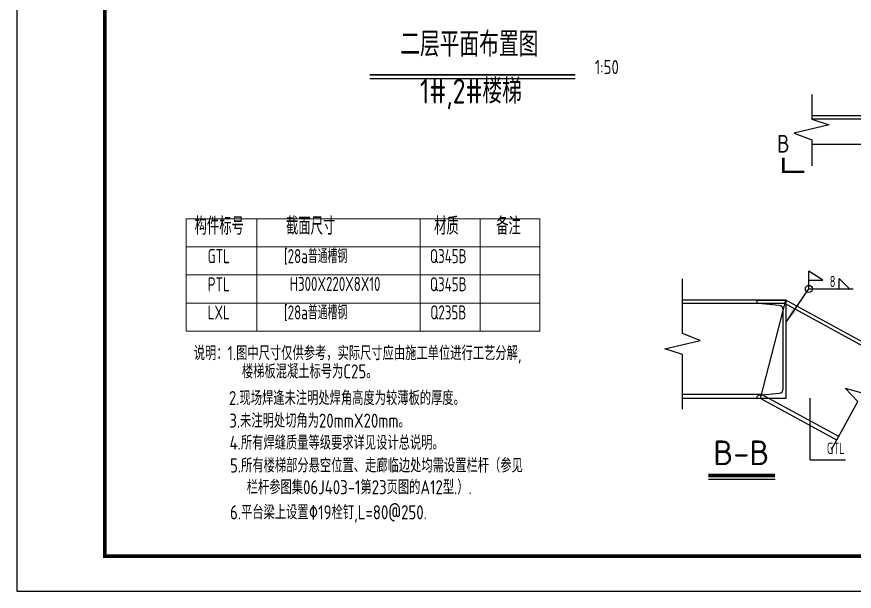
# Model space of a CAD drawing. Extents: x 177291 to 1288761, y 177638 to 322898.
# Drawn here: x 686068 to 697957, y 219960 to 228124 of the extents above; entities that cross this region are included whole.
import ezdxf
from ezdxf.enums import TextEntityAlignment as Align

# ---------------------------------------------------------------- set-up
doc = ezdxf.new("R2010")
doc.units = 0
doc.header["$LTSCALE"] = 1000
for name, color, linetype in [('GL', 150, 'Continuous'), ('NUM', 7, 'Continuous'), ('PUB_TEXT', 7, 'Continuous'), ('PUB_TITLE', 4, 'Continuous'), ('STPM_RBEAM_NUM', 7, 'Continuous'), ('TEXT', 7, 'Continuous'), ('THIN', 7, 'Continuous'), ('WELD', 7, 'Continuous'), ('YCX', 90, 'Continuous'), ('型钢', 6, 'Continuous'), ('引出线', 3, 'Continuous')]:
    doc.layers.add(name, color=color, linetype=linetype)
doc.layers.add('S-OTHR-THIN', color=7, linetype='Continuous', lineweight=18)
doc.layers.add('螺栓', color=15, linetype='Continuous', lineweight=18)
doc.styles.get("Standard").update_dxf_attribs({"font": 'gbenor.shx', "bigfont": 'gbcbig.shx'})
doc.styles.add('TSSD_Label', font='tssdeng.shx', dxfattribs={"width": 0.7, "bigfont": 'hztxt.shx'})
doc.styles.add('TSSD_Norm', font='tssdeng.shx', dxfattribs={"bigfont": 'hztxt.shx'})
doc.dimstyles.new('TSSD_LEADER_STYLE_200.0', dxfattribs={"dimtxt": 0.18, "dimasz": 200, "dimexe": 0.18, "dimexo": 0.0625, "dimgap": 0.09, "dimtad": 0, "dimtih": 1, "dimtoh": 1, "dimdec": 4, "dimzin": 0, "dimdsep": 46, "dimtxsty": 'Standard', "dimcen": 0.09, "dimadec": 0, "dimazin": 0, "dimtfac": 1, "dimtdec": 4, "dimtofl": 0, "dimtmove": 0, "dimatfit": 3, "dimfxl": 1, "dimtolj": 1, "dimtzin": 0, "dimarcsym": 0})

# ---------------------------------------------------------------- blocks, each defined once
blk = doc.blocks.new('_WELD001')
at = {"linetype": 'ByBlock'}
h = blk.add_hatch(color=0, dxfattribs=at)
h.paths.add_polyline_path([(0.8, 0.5), (0, 1), (0, 0.5)], flags=16)
edge = h.paths.add_edge_path()
edge.add_line((0.8, 0.5), (0, 1))
edge.add_line((0, 0.5), (0.8, 0.5))
edge.add_line((0, 0), (0, 1))
at = {"color": 0, "linetype": 'ByBlock'}
for p, q in [((0, 0), (0, 1)), ((0.8, 0.5), (0, 1)), ((0, 0.5), (0.8, 0.5))]:
    blk.add_line(p, q, dxfattribs=at)
blk = doc.blocks.new('_WELD003')
at = {"color": 0, "linetype": 'ByBlock'}
blk.add_circle((0, 0), 0.5, dxfattribs=at)
blk = doc.blocks.new('_WELD004')
at = {"color": 0, "linetype": 'ByBlock'}
for p, q in [((0, 1), (1, 0)), ((0, 0), (0, 1))]:
    blk.add_line(p, q, dxfattribs=at)

msp = doc.modelspace()

# ---------------------------------------------------------------- linework, layer by layer
at = {"layer": 'GL'}
for p, q in [((700151.71, 226716.8), (697353.61, 226716.8)), ((700151.71, 226666.8), (697353.61, 226666.8)), ((700151.71, 226306.8), (697353.61, 226306.8)), ((696985.71, 224097.96), (695519.94, 224097.96)), ((696972.91, 224047.96), (695519.94, 224047.96)), ((696627.47, 222697.96), (696985.71, 224097.96)), ((698356.71, 223290.16), (696972.91, 224047.96)), ((698380.73, 223334.02), (696985.71, 224097.96)), ((696642.83, 222757.96), (695519.94, 222757.96)), ((696627.47, 222697.96), (695519.94, 222697.96)), ((697708.29, 222106.08), (696627.47, 222697.96)), ((697737.11, 222158.71), (696642.83, 222757.96))]:
    msp.add_line(p, q, dxfattribs=at)
for points in [[(697353.61, 227016.8), (697353.61, 226716.8), (697353.61, 226669.8), (697603.61, 226589.8), (697104.23, 226471.49), (697353.61, 226373.8), (697353.61, 226306.8), (697353.61, 226006.8)], [(695519.94, 222547.96), (695519.94, 222847.96), (695519.94, 223324.96), (695269.94, 223404.96), (695769.32, 223523.27), (695519.94, 223620.96), (695519.94, 224097.96), (695519.94, 224397.96)], [(697636.24, 221974.52), (697780.33, 222237.65), (698009.44, 222656.02), (697828.6, 222846.27), (698323.42, 222710.19), (698151.62, 222915.64), (698380.73, 223334.02), (698524.82, 223597.15)]]:
    msp.add_lwpolyline(points, dxfattribs=at)
at = {"layer": 'NUM'}
for points, const_width in [([(691078.84, 227297.84), (693997.51, 227297.84)], 25), ([(695886.56, 221604.49), (696834.25, 221604.49)], 50)]:
    msp.add_lwpolyline(points, dxfattribs=dict(at, const_width=const_width))
msp.add_lwpolyline([(691078.84, 227247.84), (693997.51, 227247.84)], dxfattribs=at)
at = {"layer": 'PUB_TITLE'}
msp.add_lwpolyline([(686068.26, 219960.27), (715768.26, 219960.27), (715768.26, 240960.27), (686068.26, 240960.27)], close=True, dxfattribs=at)
at = {"layer": 'PUB_TITLE', "const_width": 50}
msp.add_lwpolyline([(687318.26, 220460.27), (715268.26, 220460.27), (715268.26, 240460.27), (687318.26, 240460.27)], close=True, dxfattribs=at)
at = {"layer": 'THIN'}
msp.add_lwpolyline([(695886.56, 221554.49), (696834.25, 221554.49)], dxfattribs=at)
at = {"layer": 'WELD'}
msp.add_line((697313.41, 224256.43), (697941.6, 224256.43), dxfattribs=at)
at = {"layer": '型钢'}
msp.add_lwpolyline([(696985.71, 223397.96), (696985.71, 222697.96), (696575.71, 222697.96), (696575.71, 222713.55, -0.38531359), (696603.85, 222744.65), (696891.93, 222773.45, 0.38531359), (696948.21, 222835.64), (696948.21, 223960.27, 0.38531359), (696891.93, 224022.46), (696603.85, 224051.27, -0.38531359), (696575.71, 224082.36), (696575.71, 224097.96), (696985.71, 224097.96)], format="xyb", close=True, dxfattribs=at)
at = {"layer": '引出线'}
for q in [(697329.65, 222702.09), (697834, 221828.82)]:
    msp.add_line((697329.65, 221828.82), q, dxfattribs=at)
at = {"layer": '引出线', "const_width": 35}
msp.add_lwpolyline([(697251.03, 225919.03), (696951.03, 225919.03), (696951.03, 226119.03)], dxfattribs=at)
at = {"layer": '螺栓'}
for p, q in [((688475.54, 225254.25), (693492.2, 225254.25)), ((688475.54, 225254.25), (688475.54, 223654.25)), ((689475.54, 225254.25), (689475.54, 223654.25)), ((691794.05, 225254.25), (691794.05, 223654.25)), ((692646.47, 225254.25), (692646.47, 223654.25)), ((693492.2, 225254.25), (693492.2, 223654.25)), ((688475.54, 224854.25), (693492.2, 224854.25)), ((688475.54, 224454.25), (693492.2, 224454.25)), ((688475.54, 224054.25), (693492.2, 224054.25)), ((688475.54, 223654.25), (693492.2, 223654.25))]:
    msp.add_line(p, q, dxfattribs=at)

# ---------------------------------------------------------------- block references
at = {"layer": 'WELD'}
for name, p, xscale, yscale, zscale in [('_WELD001', (697313.41, 224256.43), 250, 250, 250), ('_WELD004', (697741.6, 224256.43), 150, 150, 150), ('_WELD003', (697313.41, 224256.43), 100, 100, 100)]:
    msp.add_blockref(name, p, dxfattribs=dict(at, xscale=xscale, yscale=yscale, zscale=zscale))

# ---------------------------------------------------------------- texts
at = {"layer": 'NUM', "style": 'TSSD_Norm', "width": 0.8}
for s, height, p in [(' 二层平面布置图', 350, (691342.63, 227452.7)), ('1:50', 200, (694274.03, 227247.84)), ('1#,2#楼梯', 350, (691791.93, 226785.69))]:
    msp.add_text(s, height=height, dxfattribs=at).set_placement(p, align=Align.BOTTOM_LEFT)
at = {"layer": 'PUB_TEXT'}
msp.add_text('B', height=250, dxfattribs=at).set_placement((696951.03, 226319.03), align=Align.MIDDLE_CENTER)
at = {"layer": 'S-OTHR-THIN', "style": 'TSSD_Norm', "width": 0.8}
for s, p in [('说明：1.图中尺寸仅供参考，实际尺寸应由施工单位进行工艺分解,', (688581.09, 223243.78)), ('楼梯板混凝土标号为C25。', (689264.32, 222983.69)), ('2.现场焊逢未注明处焊角高度为较薄板的厚度。', (689080.91, 222605.38)), ('3.未注明处切角为20mmX20mm。', (689086.25, 222284.21)), ('4.所有焊缝质量等级要求详见设计总说明。', (689090.38, 221970.61)), ('5.所有楼梯部分悬空位置、走廊临边处均需设置栏杆（参见', (689096.4, 221647.44)), ('栏杆参图集06J403-1第23页图的A12型.）.', (689332.68, 221338.59)), ('6.平台梁上设置%%13019栓钉,L=80@250.', (689096.4, 220981.9))]:
    msp.add_text(s, height=200, dxfattribs=at).set_placement(p)
at = {"layer": 'STPM_RBEAM_NUM', "style": 'TSSD_Label', "width": 0.7}
msp.add_text('8', height=160, dxfattribs=at).set_placement((697610.06, 224281.43))
msp.add_text('GTL', height=160, dxfattribs=at).set_placement((697695.26, 221862.46), align=Align.BOTTOM_CENTER)
at = {"layer": 'TEXT', "style": 'TSSD_Label', "width": 0.7}
for s, p in [('构件标号', (688942.99, 224950.6)), ('截面尺寸', (690240.35, 224950.6)), ('材质', (692168.25, 224950.6)), ('备注', (693048.76, 224950.6))]:
    msp.add_text(s, height=250, dxfattribs=at).set_placement(p, align=Align.BOTTOM_CENTER)
at = {"layer": 'TEXT', "style": 'TSSD_Norm'}
msp.add_text('B-B', height=350, dxfattribs=at).set_placement((695956.56, 221647.57), align=Align.BOTTOM_LEFT)
at = {"layer": 'YCX', "style": 'TSSD_Norm', "width": 0.7}
for s, p in [('[28a普通槽钢', (690311.65, 224562.09)), ('GTL', (688936.11, 224562.09)), ('Q345B', (692193.84, 224562.09)), ('PTL', (688936.11, 224162.09)), ('H300X220X8X10', (690588.35, 224166.39)), ('Q345B', (692193.84, 224162.09)), ('LXL', (688936.11, 223762.09)), ('[28a普通槽钢', (690311.65, 223762.09)), ('Q235B', (692193.84, 223762.09))]:
    msp.add_text(s, height=200, dxfattribs=at).set_placement(p, align=Align.BOTTOM_CENTER)

# ---------------------------------------------------------------- leaders
at = {"layer": 'WELD'}
msp.add_leader([(696990.91, 223785.46), (697313.41, 224256.43)], dimstyle='TSSD_LEADER_STYLE_200.0', dxfattribs=at)

doc.saveas('drawing.dxf')
